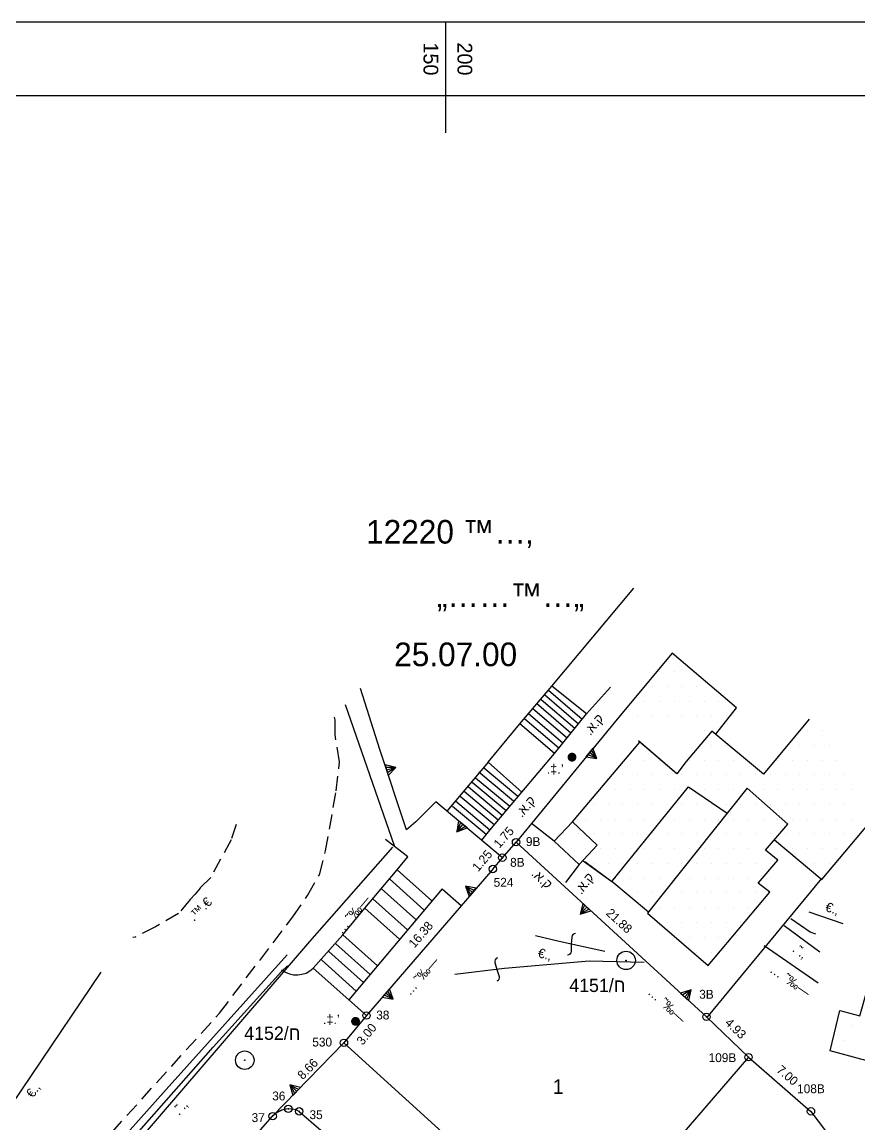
# Model space of a CAD drawing. Header units: feet. Extents: x 199929 to 200372, y 746507 to 746908.
# Drawn here: x 200114.1 to 200185, y 746762.9 to 746856.2 of the extents above; entities that cross this region are included whole.
import ezdxf
from ezdxf.enums import TextEntityAlignment as Align

# ---------------------------------------------------------------- set-up
doc = ezdxf.new("R2010")
doc.units = ezdxf.units.FT
doc.header["$LTSCALE"] = 5
doc.header["$MEASUREMENT"] = 0
doc.linetypes.add('HIDDEN', pattern=[0.375, 0.25, -0.125])
doc.layers.get('0').update_dxf_attribs({"linetype": 'CONTINUOUS'})
for name, color, linetype in [('121', 3, 'CONTINUOUS'), ('171', 3, 'HIDDEN'), ('1BATIM', 7, 'CONTINUOUS'), ('1KIR-EVEN', 7, 'CONTINUOUS'), ('1MADREGOT', 7, 'CONTINUOUS'), ('1T', 7, 'CONTINUOUS'), ('2GUVER_POLY', 7, 'CONTINUOUS'), ('2NEW_PT', 7, 'CONTINUOUS'), ('2TEURA_PT', 7, 'CONTINUOUS'), ('701', 3, 'CONTINUOUS'), ('701_H', 3, 'CONTINUOUS'), ('8213', 3, 'CONTINUOUS'), ('8213_T', 7, 'CONTINUOUS'), ('9283', 3, 'CONTINUOUS'), ('9284', 3, 'CONTINUOUS'), ('9286', 3, 'CONTINUOUS'), ('9288', 3, 'CONTINUOUS'), ('GVUL_C51-', 7, 'CONTINUOUS'), ('GVUL_C51-_NPNT', 7, 'CONTINUOUS'), ('NUMLOT_AUTO', 7, 'CONTINUOUS'), ('OLD_FRONTS', 7, 'CONTINUOUS'), ('PRATIM', 7, 'CONTINUOUS'), ('SHACHEN', 7, 'CONTINUOUS'), ('TR_ANOT_FRONTS', 7, 'CONTINUOUS'), ('TR_ANOT_L', 7, 'CONTINUOUS'), ('TR_GILYON', 7, 'CONTINUOUS'), ('TR_GUSH_MARKS', 7, 'CONTINUOUS')]:
    doc.layers.add(name, color=color, linetype=linetype)
doc.styles.add('HEBTEXT', font='HEBTXT.shx')
doc.styles.add('TRHEBTXT', font='HEBTXT.SHX')

# ---------------------------------------------------------------- blocks, each defined once
blk = doc.blocks.new('TRP0002')
at = {"linetype": 'Continuous'}
blk.add_circle((0, 0, 3000), 0.5, dxfattribs=at)
blk.add_point((0, 0))
at = {"style": 'TRHEBTXT', "flags": 8}
blk.add_attdef('NAME', text='', height=1.199999999999999, dxfattribs=at).set_placement((0, 2.099999999976716), align=Align.BOTTOM_CENTER)
blk.add_attdef('HIGHTM', text='', height=1.6, dxfattribs=at).set_placement((-1, 0), align=Align.RIGHT)
blk.add_attdef('HIGHTC', (1, 0), '', height=1.6, dxfattribs=at)
blk.add_attdef('MARK', text='', height=2, dxfattribs=at).set_placement((0, -1.300000000046566), align=Align.TOP_CENTER)
blk = doc.blocks.new('ANOT13')
at = {"style": 'TRHEBTXT', "flags": 8}
blk.add_attdef('TEXT', text='', height=1.28, dxfattribs=at).set_placement((0.0441220644495495, -1.475436180035057), align=Align.TOP_CENTER)
blk = doc.blocks.new('8210')
at = {"layer": '2TEURA_PT', "linetype": 'Continuous', "const_width": 0.625}
blk.add_lwpolyline([(-0.4375, 0, 1), (0.4375, 0, 1)], format="xyb", close=True, dxfattribs=at)
at = {"layer": '2TEURA_PT'}
blk.add_point((0, 0), dxfattribs=at)
blk = doc.blocks.new('8213')
at = {"layer": '1BATIM'}
blk.add_blockref('8210', (0, 0), dxfattribs=at)
blk = doc.blocks.new('*X169')
at = {"color": 0}
for p, q in [((200168.125, 746801.25), (200168.125, 746801.25)), ((200169.375, 746801.25), (200169.375, 746801.25)), ((200170.625, 746801.25), (200170.625, 746801.25)), ((200167.5, 746800), (200167.5, 746800)), ((200168.75, 746800), (200168.75, 746800)), ((200170, 746800), (200170, 746800)), ((200171.25, 746800), (200171.25, 746800)), ((200166.875, 746798.7500000001), (200166.875, 746798.7500000001)), ((200168.125, 746798.7500000001), (200168.125, 746798.7500000001)), ((200169.375, 746798.7500000001), (200169.375, 746798.7500000001)), ((200170.625, 746798.7500000001), (200170.625, 746798.7500000001)), ((200171.875, 746798.7500000001), (200171.875, 746798.7500000001)), ((200173.125, 746798.7500000001), (200173.125, 746798.7500000001)), ((200165, 746797.5), (200165, 746797.5)), ((200166.25, 746797.5), (200166.25, 746797.5)), ((200167.5, 746797.5), (200167.5, 746797.5)), ((200168.75, 746797.5), (200168.75, 746797.5)), ((200170, 746797.5), (200170, 746797.5)), ((200171.25, 746797.5), (200171.25, 746797.5)), ((200172.5, 746797.5), (200172.5, 746797.5)), ((200173.75, 746797.5), (200173.75, 746797.5)), ((200171.875, 746796.25), (200171.875, 746796.25))]:
    blk.add_line(p, q, dxfattribs=at)
blk = doc.blocks.new('*X170')
at = {"color": 0}
for p, q in [((200170.625, 746791.25), (200170.625, 746791.25)), ((200170, 746790), (200170, 746790)), ((200171.25, 746790), (200171.25, 746790)), ((200172.5, 746790), (200172.5, 746790)), ((200169.375, 746788.75), (200169.375, 746788.75)), ((200170.625, 746788.75), (200170.625, 746788.75)), ((200171.875, 746788.75), (200171.875, 746788.75)), ((200173.125, 746788.75), (200173.125, 746788.75)), ((200167.5, 746787.5000000001), (200167.5, 746787.5000000001)), ((200168.75, 746787.5000000001), (200168.75, 746787.5000000001)), ((200170, 746787.5000000001), (200170, 746787.5000000001)), ((200171.25, 746787.5000000001), (200171.25, 746787.5000000001)), ((200166.875, 746786.25), (200166.875, 746786.25)), ((200168.125, 746786.25), (200168.125, 746786.25)), ((200169.375, 746786.25), (200169.375, 746786.25)), ((200170.625, 746786.25), (200170.625, 746786.25)), ((200166.25, 746785), (200166.25, 746785)), ((200167.5, 746785), (200167.5, 746785)), ((200168.75, 746785), (200168.75, 746785)), ((200170, 746785), (200170, 746785)), ((200164.375, 746783.75), (200164.375, 746783.75)), ((200165.625, 746783.75), (200165.625, 746783.75)), ((200166.875, 746783.75), (200166.875, 746783.75)), ((200168.125, 746783.75), (200168.125, 746783.75)), ((200169.375, 746783.75), (200169.375, 746783.75)), ((200166.25, 746782.5000000001), (200166.25, 746782.5000000001)), ((200167.5, 746782.5000000001), (200167.5, 746782.5000000001)), ((200166.875, 746781.25), (200166.875, 746781.25))]:
    blk.add_line(p, q, dxfattribs=at)
blk = doc.blocks.new('*X171')
at = {"color": 0}
for p, q in [((200175.625, 746791.25), (200175.625, 746791.25)), ((200175, 746790), (200175, 746790)), ((200176.25, 746790), (200176.25, 746790)), ((200174.375, 746788.75), (200174.375, 746788.75)), ((200175.625, 746788.75), (200175.625, 746788.75)), ((200176.875, 746788.75), (200176.875, 746788.75)), ((200178.125, 746788.75), (200178.125, 746788.75)), ((200172.5, 746787.5000000001), (200172.5, 746787.5000000001)), ((200173.75, 746787.5000000001), (200173.75, 746787.5000000001)), ((200175, 746787.5000000001), (200175, 746787.5000000001)), ((200176.25, 746787.5000000001), (200176.25, 746787.5000000001)), ((200177.5, 746787.5000000001), (200177.5, 746787.5000000001)), ((200171.875, 746786.25), (200171.875, 746786.25)), ((200173.125, 746786.25), (200173.125, 746786.25)), ((200174.375, 746786.25), (200174.375, 746786.25)), ((200175.625, 746786.25), (200175.625, 746786.25)), ((200176.875, 746786.25), (200176.875, 746786.25)), ((200171.25, 746785), (200171.25, 746785)), ((200172.5, 746785), (200172.5, 746785)), ((200173.75, 746785), (200173.75, 746785)), ((200175, 746785), (200175, 746785)), ((200176.25, 746785), (200176.25, 746785)), ((200177.5, 746785), (200177.5, 746785)), ((200170.625, 746783.75), (200170.625, 746783.75)), ((200171.875, 746783.75), (200171.875, 746783.75)), ((200173.125, 746783.75), (200173.125, 746783.75)), ((200174.375, 746783.75), (200174.375, 746783.75)), ((200175.625, 746783.75), (200175.625, 746783.75)), ((200168.75, 746782.5000000001), (200168.75, 746782.5000000001)), ((200170, 746782.5000000001), (200170, 746782.5000000001)), ((200171.25, 746782.5000000001), (200171.25, 746782.5000000001)), ((200172.5, 746782.5000000001), (200172.5, 746782.5000000001)), ((200173.75, 746782.5000000001), (200173.75, 746782.5000000001)), ((200175, 746782.5000000001), (200175, 746782.5000000001)), ((200176.25, 746782.5000000001), (200176.25, 746782.5000000001)), ((200168.125, 746781.25), (200168.125, 746781.25)), ((200169.375, 746781.25), (200169.375, 746781.25)), ((200170.625, 746781.25), (200170.625, 746781.25)), ((200171.875, 746781.25), (200171.875, 746781.25)), ((200173.125, 746781.25), (200173.125, 746781.25)), ((200174.375, 746781.25), (200174.375, 746781.25)), ((200175.625, 746781.25), (200175.625, 746781.25)), ((200168.75, 746780), (200168.75, 746780)), ((200170, 746780), (200170, 746780)), ((200171.25, 746780), (200171.25, 746780)), ((200172.5, 746780), (200172.5, 746780)), ((200173.75, 746780), (200173.75, 746780)), ((200175, 746780), (200175, 746780)), ((200170.625, 746778.75), (200170.625, 746778.75)), ((200171.875, 746778.75), (200171.875, 746778.75)), ((200173.125, 746778.75), (200173.125, 746778.75)), ((200171.25, 746777.5), (200171.25, 746777.5)), ((200172.5, 746777.5), (200172.5, 746777.5))]:
    blk.add_line(p, q, dxfattribs=at)
blk = doc.blocks.new('TRP0012')
at = {"linetype": 'Continuous'}
for centre, radius in [((0, 0, 3000), 1.25), ((0, 0, 3001), 0.03)]:
    blk.add_circle(centre, radius, dxfattribs=at)
blk.add_point((0, 0))
at = {"style": 'TRHEBTXT', "flags": 8}
blk.add_attdef('NAME', text='', height=1.8, dxfattribs=at).set_placement((0, 2.1), align=Align.BOTTOM_CENTER)
blk.add_attdef('HIGHTM', text='', height=1.6, dxfattribs=at).set_placement((-1.75, 0), align=Align.RIGHT)
blk.add_attdef('HIGHTC', (1.75, 0), '', height=1.6, dxfattribs=at)
blk.add_attdef('MARK', text='', height=2, dxfattribs=at).set_placement((0, -1.75), align=Align.TOP_CENTER)
blk = doc.blocks.new('*X57')
at = {"color": 0}
for p, q in [((200168.125, 746801.25), (200168.125, 746801.25)), ((200169.375, 746801.25), (200169.375, 746801.25)), ((200170.625, 746801.25), (200170.625, 746801.25)), ((200167.5, 746800), (200167.5, 746800)), ((200168.75, 746800), (200168.75, 746800)), ((200170, 746800), (200170, 746800)), ((200171.25, 746800), (200171.25, 746800)), ((200166.875, 746798.7500000001), (200166.875, 746798.7500000001)), ((200168.125, 746798.7500000001), (200168.125, 746798.7500000001)), ((200169.375, 746798.7500000001), (200169.375, 746798.7500000001)), ((200170.625, 746798.7500000001), (200170.625, 746798.7500000001)), ((200171.875, 746798.7500000001), (200171.875, 746798.7500000001)), ((200173.125, 746798.7500000001), (200173.125, 746798.7500000001)), ((200165, 746797.5), (200165, 746797.5)), ((200166.25, 746797.5), (200166.25, 746797.5)), ((200167.5, 746797.5), (200167.5, 746797.5)), ((200168.75, 746797.5), (200168.75, 746797.5)), ((200170, 746797.5), (200170, 746797.5)), ((200171.25, 746797.5), (200171.25, 746797.5)), ((200172.5, 746797.5), (200172.5, 746797.5)), ((200173.75, 746797.5), (200173.75, 746797.5)), ((200171.875, 746796.25), (200171.875, 746796.25))]:
    blk.add_line(p, q, dxfattribs=at)
blk = doc.blocks.new('*X58')
at = {"color": 0}
for p, q in [((200170.625, 746791.25), (200170.625, 746791.25)), ((200170, 746790), (200170, 746790)), ((200171.25, 746790), (200171.25, 746790)), ((200172.5, 746790), (200172.5, 746790)), ((200169.375, 746788.75), (200169.375, 746788.75)), ((200170.625, 746788.75), (200170.625, 746788.75)), ((200171.875, 746788.75), (200171.875, 746788.75)), ((200173.125, 746788.75), (200173.125, 746788.75)), ((200167.5, 746787.5000000001), (200167.5, 746787.5000000001)), ((200168.75, 746787.5000000001), (200168.75, 746787.5000000001)), ((200170, 746787.5000000001), (200170, 746787.5000000001)), ((200171.25, 746787.5000000001), (200171.25, 746787.5000000001)), ((200166.875, 746786.25), (200166.875, 746786.25)), ((200168.125, 746786.25), (200168.125, 746786.25)), ((200169.375, 746786.25), (200169.375, 746786.25)), ((200170.625, 746786.25), (200170.625, 746786.25)), ((200166.25, 746785), (200166.25, 746785)), ((200167.5, 746785), (200167.5, 746785)), ((200168.75, 746785), (200168.75, 746785)), ((200170, 746785), (200170, 746785)), ((200164.375, 746783.75), (200164.375, 746783.75)), ((200165.625, 746783.75), (200165.625, 746783.75)), ((200166.875, 746783.75), (200166.875, 746783.75)), ((200168.125, 746783.75), (200168.125, 746783.75)), ((200169.375, 746783.75), (200169.375, 746783.75)), ((200166.25, 746782.5000000001), (200166.25, 746782.5000000001)), ((200167.5, 746782.5000000001), (200167.5, 746782.5000000001)), ((200166.875, 746781.25), (200166.875, 746781.25))]:
    blk.add_line(p, q, dxfattribs=at)
blk = doc.blocks.new('*X59')
at = {"color": 0}
for p, q in [((200175.625, 746791.25), (200175.625, 746791.25)), ((200175, 746790), (200175, 746790)), ((200176.25, 746790), (200176.25, 746790)), ((200174.375, 746788.75), (200174.375, 746788.75)), ((200175.625, 746788.75), (200175.625, 746788.75)), ((200176.875, 746788.75), (200176.875, 746788.75)), ((200178.125, 746788.75), (200178.125, 746788.75)), ((200172.5, 746787.5000000001), (200172.5, 746787.5000000001)), ((200173.75, 746787.5000000001), (200173.75, 746787.5000000001)), ((200175, 746787.5000000001), (200175, 746787.5000000001)), ((200176.25, 746787.5000000001), (200176.25, 746787.5000000001)), ((200177.5, 746787.5000000001), (200177.5, 746787.5000000001)), ((200171.875, 746786.25), (200171.875, 746786.25)), ((200173.125, 746786.25), (200173.125, 746786.25)), ((200174.375, 746786.25), (200174.375, 746786.25)), ((200175.625, 746786.25), (200175.625, 746786.25)), ((200176.875, 746786.25), (200176.875, 746786.25)), ((200171.25, 746785), (200171.25, 746785)), ((200172.5, 746785), (200172.5, 746785)), ((200173.75, 746785), (200173.75, 746785)), ((200175, 746785), (200175, 746785)), ((200176.25, 746785), (200176.25, 746785)), ((200177.5, 746785), (200177.5, 746785)), ((200170.625, 746783.75), (200170.625, 746783.75)), ((200171.875, 746783.75), (200171.875, 746783.75)), ((200173.125, 746783.75), (200173.125, 746783.75)), ((200174.375, 746783.75), (200174.375, 746783.75)), ((200175.625, 746783.75), (200175.625, 746783.75)), ((200168.75, 746782.5000000001), (200168.75, 746782.5000000001)), ((200170, 746782.5000000001), (200170, 746782.5000000001)), ((200171.25, 746782.5000000001), (200171.25, 746782.5000000001)), ((200172.5, 746782.5000000001), (200172.5, 746782.5000000001)), ((200173.75, 746782.5000000001), (200173.75, 746782.5000000001)), ((200175, 746782.5000000001), (200175, 746782.5000000001)), ((200176.25, 746782.5000000001), (200176.25, 746782.5000000001)), ((200168.125, 746781.25), (200168.125, 746781.25)), ((200169.375, 746781.25), (200169.375, 746781.25)), ((200170.625, 746781.25), (200170.625, 746781.25)), ((200171.875, 746781.25), (200171.875, 746781.25)), ((200173.125, 746781.25), (200173.125, 746781.25)), ((200174.375, 746781.25), (200174.375, 746781.25)), ((200175.625, 746781.25), (200175.625, 746781.25)), ((200168.75, 746780), (200168.75, 746780)), ((200170, 746780), (200170, 746780)), ((200171.25, 746780), (200171.25, 746780)), ((200172.5, 746780), (200172.5, 746780)), ((200173.75, 746780), (200173.75, 746780)), ((200175, 746780), (200175, 746780)), ((200170.625, 746778.75), (200170.625, 746778.75)), ((200171.875, 746778.75), (200171.875, 746778.75)), ((200173.125, 746778.75), (200173.125, 746778.75)), ((200171.25, 746777.5), (200171.25, 746777.5)), ((200172.5, 746777.5), (200172.5, 746777.5))]:
    blk.add_line(p, q, dxfattribs=at)
blk = doc.blocks.new('ANOT21')
at = {"style": 'TRHEBTXT', "flags": 8}
blk.add_attdef('TEXT', text='', height=1.28, dxfattribs=at).set_placement((-0.0220610322247747, -1.475436180035058), align=Align.TOP_CENTER)
blk = doc.blocks.new('ANOT23')
at = {"style": 'TRHEBTXT', "flags": 8}
blk.add_attdef('TEXT', text='', height=1.28, dxfattribs=at).set_placement((-0.08824412889909901, -1.45339650480667), align=Align.TOP_CENTER)
blk = doc.blocks.new('ANOT1')
at = {"style": 'TRHEBTXT', "flags": 8}
blk.add_attdef('TEXT', text='', height=1.28, dxfattribs=at).set_placement((0, -1.497475855263449), align=Align.TOP_CENTER)
blk = doc.blocks.new('TR_FRONT')
at = {"style": 'TRHEBTXT', "flags": 8}
blk.add_attdef('FRONT', text='', height=1.199999999999999, dxfattribs=at).set_placement((0, -1), align=Align.TOP_CENTER)
blk = doc.blocks.new('*U245')
at = {"layer": '1T', "style": 'TRHEBTXT'}
blk.add_text('12220 ™…‚', height=2, dxfattribs=at).set_placement((200143.2627331579, 746812.0856730186))
blk = doc.blocks.new('*U246')
at = {"layer": '1T', "style": 'TRHEBTXT'}
blk.add_text('„……™…„', height=2, dxfattribs=at).set_placement((200149.2571297597, 746806.707681888))
blk = doc.blocks.new('ANOT105')
blk.add_lwpolyline([(0.2548387223418755, 1.539248901570127, 0.4142135623730951), (-0.1578795218983481, 0.965085465890645), (1e-16, 0), (0.1839900939740541, -0.9680819344707191, -0.4142135623730951), (-0.2130703997891993, -1.553182749965349)], format="xyb")
blk = doc.blocks.new('*U259')
at = {"layer": '1T', "style": 'TRHEBTXT'}
blk.add_text('25.07.00', height=2, dxfattribs=at).set_placement((200145.6424879251, 746801.7059427756))
blk = doc.blocks.new('TR_LOT')
at = {"flags": 8}
blk.add_attdef('LOT', (0, 0), '', height=2, dxfattribs=at)
blk = doc.blocks.new('GUSHMARK')
for p, q in [((-0.0249224722963627, 0.7721895711304648), (-0.2616563982148179, 0.0280036561252381)), ((0, 0.8669999999999999), (-4e-16, 1e-16)), ((0.0228061297389741, 0.7645568963440085), (0.2404486117596253, 0.0356363421231252))]:
    blk.add_line(p, q)
at = {"layer": 'TR_GUSH_MARKS'}
blk.add_lwpolyline([(0.5005626833874054, -1e-16), (0, 0.8669999999999999), (-0.5005626833874057, 3e-16)], close=True, dxfattribs=at)
blk = doc.blocks.new('ANOT101')
at = {"xscale": 1.5, "yscale": 1.5, "zscale": 1.5}
blk.add_blockref('GUSHMARK', (0, 0), dxfattribs=at)
blk = doc.blocks.new('TRP0000')
blk.add_point((0, 0))
at = {"style": 'TRHEBTXT', "flags": 8}
blk.add_attdef('NAME', text='', height=1.199999999999999, dxfattribs=at).set_placement((0, 2.099999999976716), align=Align.BOTTOM_CENTER)
blk.add_attdef('HIGHTM', text='', height=1.6, dxfattribs=at).set_placement((-1, 0), align=Align.RIGHT)
blk.add_attdef('HIGHTC', (1, 0), '', height=1.6, dxfattribs=at)
blk.add_attdef('MARK', text='', height=2, dxfattribs=at).set_placement((0, -1.300000000046566), align=Align.TOP_CENTER)
blk = doc.blocks.new('ANOT11')
at = {"style": 'TRHEBTXT', "flags": 8}
blk.add_attdef('TEXT', text='', height=1.28, dxfattribs=at).set_placement((-0.0661830966743189, -1.475436180035061), align=Align.TOP_CENTER)
blk = doc.blocks.new('RESERV')
at = {"layer": '701_H', "color": 0}
for p, q in [((200145.5, 746786.3900000001), (200138.4818351693, 746778.3856949634)), ((200138.4818351693, 746778.3856949634), (200123.8538323919, 746761.3596685398)), ((200123.8538323919, 746761.3596685398), (200108.1890964744, 746743.8416037319)), ((200108.1890964744, 746743.8416037319), (200090.2083882713, 746723.6349211327)), ((200090.2083882713, 746723.6349211327), (200072.9992896207, 746704.5799057381))]:
    blk.add_line(p, q, dxfattribs=at)
blk = doc.blocks.new('GUSHHORZ')
for points in [[(-10, -10), (650, -10), (650, 490), (-10, 490)], [(0, 0), (640, 0), (640, 480), (0, 480)]]:
    blk.add_lwpolyline(points, close=True)

msp = doc.modelspace()

# ---------------------------------------------------------------- linework, layer by layer
at = {"layer": '121'}
msp.add_lwpolyline([(200166.81, 746776.61), (200162.14, 746776.73), (200154.99, 746776.1), (200150.77, 746775.5899999999)], dxfattribs=at)
msp.add_lwpolyline([(200166.81, 746776.61), (200162.14, 746776.73), (200154.99, 746776.1), (200150.77, 746775.5899999999)], dxfattribs=at)
at = {"layer": '171'}
for points in [[(200110.6860252722, 746760.8076472491), (200116.72, 746756.6899999998), (200130.85, 746772.3199999998), (200137.06, 746780.48), (200138.31, 746782.29), (200139.31, 746784.03), (200139.82, 746786.06), (200140.74, 746791.14), (200141.02, 746793.61), (200140.64, 746795.8800000001), (200140.65, 746797.15), (200140.5850627115, 746797.3994958978)], [(200110.6860252722, 746760.8076472491), (200116.72, 746756.6899999998), (200130.85, 746772.3199999998), (200137.06, 746780.48), (200138.31, 746782.29), (200139.31, 746784.03), (200139.82, 746786.06), (200140.74, 746791.14), (200141.02, 746793.61), (200140.64, 746795.8800000001), (200140.65, 746797.15), (200140.5850627115, 746797.3994958978)], [(200132.2723948015, 746788.3114235693), (200131.84, 746787.01), (200130.11, 746783.8199999998), (200129.2, 746782.91), (200128.78, 746782.39), (200128.38, 746781.9599999998), (200127.38, 746780.76), (200125.43, 746779.63), (200123.7, 746778.76), (200123.514726018, 746778.7368407518)], [(200132.2723948015, 746788.3114235693), (200131.84, 746787.01), (200130.11, 746783.8199999998), (200129.2, 746782.91), (200128.78, 746782.39), (200128.38, 746781.9599999998), (200127.38, 746780.76), (200125.43, 746779.63), (200123.7, 746778.76), (200123.514726018, 746778.7368407518)]]:
    msp.add_lwpolyline(points, dxfattribs=at)
at = {"layer": '1BATIM'}
for p, q in [((200160.7432919557, 746788.5272995875), (200166.4317155508, 746795.283800498)), ((200159.2, 746786.89), (200160.7432919557, 746788.5272995875)), ((200162.8332919557, 746786.5572995875), (200160.7432919557, 746788.5272995875)), ((200161.29, 746784.92), (200159.2, 746786.89)), ((200161.29, 746784.92), (200162.8332919557, 746786.5572995875))]:
    msp.add_line(p, q, dxfattribs=at)
msp.add_arc((200136.7387954573, 746762.3573420029), 1.863585715712394, 62.47585845814049, 138.1786493233721, dxfattribs=at)
at = {"layer": '1KIR-EVEN'}
for p, q in [((200158.99, 746800.0100000001), (200165.92, 746808.3)), ((200156.29, 746796.8199999998), (200158.99, 746800.0100000001)), ((200161.93, 746797.66), (200163.96, 746799.9399999998)), ((200159.22, 746794.31), (200161.93, 746797.66)), ((200153.6, 746793.5799999998), (200156.29, 746796.8199999998)), ((200153.6, 746793.5799999998), (200150.1113430973, 746789.4275394581)), ((200156.46, 746791.04), (200159.22, 746794.31)), ((200153.75, 746787.8299999998), (200156.46, 746791.04)), ((200159.2, 746786.89), (200157.27, 746788.37)), ((200146.81, 746785.56), (200144.9171805168, 746787.0274413073)), ((200153.05, 746786.9599999998), (200153.75, 746787.8299999998)), ((200145.9, 746784.4599999998), (200146.81, 746785.56)), ((200143.16, 746781.2099999998), (200145.9, 746784.4599999998)), ((200161.29, 746784.92), (200160.15, 746783.4)), ((200149.69, 746782.84), (200141.79, 746773.44)), ((200149.69, 746782.84), (200151.3223057169, 746781.4302308499)), ((200141.3, 746778.9499999998), (200143.16, 746781.2099999998)), ((200138.79, 746776.1300000001), (200141.3, 746778.9499999998)), ((200141.79, 746773.44), (200143.29, 746772.13))]:
    msp.add_line(p, q, dxfattribs=at)
msp.add_arc((200137.3688174495, 746777.614065967), 2.054802091970568, 232.220649926383, 313.7600400245197, dxfattribs=at)
at = {"layer": '1MADREGOT'}
for p, q in [((200161.2403697833, 746796.8075050827), (200158.3708528643, 746799.2656919312)), ((200161.5492707021, 746797.189356772), (200158.6972613579, 746799.6325456642)), ((200161.93, 746797.66), (200158.99, 746800.0100000001)), ((200160.6072358645, 746796.0219844654), (200157.6772358646, 746798.5319844654)), ((200160.928693446, 746796.4222225256), (200158.0852462485, 746798.8580766093)), ((200159.9296347109, 746795.1872237201), (200157.0244188775, 746797.6759922326)), ((200160.2747132372, 746795.6137968062), (200157.3916273835, 746798.0836075546)), ((200159.22, 746794.31), (200156.29, 746796.8199999998)), ((200159.5817800027, 746794.7572188226), (200156.6980103838, 746797.2276153219)), ((200156.46, 746791.04), (200153.6, 746793.5799999998)), ((200155.7492519067, 746790.2756919313), (200152.8215656728, 746792.7194818899)), ((200156.1164613454, 746790.6833072532), (200153.1887751116, 746793.1270972115)), ((200155.1276150691, 746789.461787591), (200152.2503505759, 746791.8634896571)), ((200155.4273618892, 746789.8168382527), (200152.5359571917, 746792.2303433898)), ((200154.4573342119, 746788.667838679), (200151.5567326436, 746791.0890206018)), ((200154.7908145087, 746789.0628467059), (200151.9239420824, 746791.4558743348)), ((200153.435825723, 746787.4395262558), (200150.5775080955, 746789.8254130473)), ((200153.75, 746787.8299999998), (200150.8223137662, 746790.2737899584)), ((200154.1205336514, 746788.2688977937), (200151.23032415, 746790.6814052801)), ((200148.8201633941, 746781.8415868235), (200145.9, 746784.4599999998)), ((200148.1508617551, 746781.0700641479), (200145.2306983609, 746783.6884773246)), ((200147.4815601159, 746780.2471063245), (200144.5613967218, 746782.8655195016)), ((200146.7607738629, 746779.3727133537), (200143.8406104687, 746781.9911265305)), ((200146.0801633941, 746778.5915868235), (200143.16, 746781.2099999998)), ((200144.2201633941, 746776.3315868234), (200141.3, 746778.9499999998)), ((200143.6001565382, 746775.5938571466), (200140.7107387347, 746778.1847017773)), ((200142.4194605858, 746774.1889784186), (200139.4732887509, 746776.8307124974)), ((200143.0365767637, 746774.9232685543), (200140.1214766402, 746777.537141665)), ((200141.79, 746773.44), (200138.79, 746776.1300000001))]:
    msp.add_line(p, q, dxfattribs=at)
at = {"layer": '2GUVER_POLY'}
for p, q in [((200146.6839314038, 746787.8522920838), (200144.42, 746794.6600000001)), ((200147.46, 746788.5200000001), (200146.6839314038, 746787.8522920838))]:
    msp.add_line(p, q, dxfattribs=at)
at = {"layer": '701'}
for p, q in [((200180.7834438656, 746797.2220370388), (200176.92, 746792.5699999998)), ((200180.7834438656, 746797.2220370388), (200176.92, 746792.5699999998)), ((200169.56, 746792.5899999999), (200166.32, 746795.38)), ((200172.55, 746796.2099999998), (200170.37, 746793.62)), ((200172.55, 746796.2099999998), (200170.37, 746793.62)), ((200176.92, 746792.5699999998), (200172.55, 746796.2099999998)), ((200176.92, 746792.5699999998), (200172.55, 746796.2099999998)), ((200169.56, 746792.5899999999), (200166.4317155508, 746795.283800498)), ((200170.37, 746793.62), (200169.56, 746792.5899999999)), ((200170.37, 746793.62), (200169.56, 746792.5899999999)), ((200161.632164832, 746785.2318017839), (200164.06, 746783.4699999999)), ((200161.78, 746785.17), (200164.06, 746783.4699999999))]:
    msp.add_line(p, q, dxfattribs=at)
for points in [[(200172.875910739, 746795.9385320162), (200174.63, 746798.17), (200169.17, 746802.8), (200164.91, 746797.7)], [(200167.1654503991, 746780.8821246673), (200164.06, 746783.4699999999), (200170.56, 746791.4799999999), (200173.8430391889, 746789.2609086962)], [(200167.1654503991, 746780.8821246673), (200164.06, 746783.4699999999), (200170.56, 746791.4799999999), (200173.8430391889, 746789.2609086962)], [(200175.5, 746791.3399999999), (200167.1, 746780.8), (200172.23, 746776.35), (200177.44, 746782.56), (200176.46, 746783.3399999999), (200178.12, 746785.2900000002), (200177.09, 746786.13), (200178.96, 746788.3199999998), (200175.54, 746791.37), (200175.5, 746791.3399999999)], [(200175.5, 746791.3399999999), (200167.1, 746780.8), (200172.23, 746776.35), (200177.44, 746782.56), (200176.46, 746783.3399999999), (200178.12, 746785.2900000002), (200177.09, 746786.13), (200178.96, 746788.3199999998), (200175.54, 746791.37), (200175.5, 746791.3399999999)], [(200177.8411746332, 746787.0097178861), (200181.84, 746783.63), (200187.3697069859, 746790.2113263245)], [(200177.8411746332, 746787.0097178861), (200181.84, 746783.63), (200187.3697069859, 746790.2113263245)], [(200208.0592897507, 746762.4333102243), (200206.2, 746755.6300000001), (200200.21, 746757.0999999999), (200200.98, 746760.2600000001), (200198.64, 746760.9799999999), (200199.53, 746764.5400000002), (200182.57, 746769.13), (200183.37, 746772.55), (200185.07, 746772.11), (200187.03, 746778.9699999999)], [(200208.0592897507, 746762.4333102243), (200206.2, 746755.6300000001), (200200.21, 746757.0999999999), (200200.98, 746760.2600000001), (200198.64, 746760.9799999999), (200199.53, 746764.5400000002), (200182.57, 746769.13), (200183.37, 746772.55), (200185.07, 746772.11), (200187.03, 746778.9699999999)]]:
    msp.add_lwpolyline(points, dxfattribs=at)
at = {"layer": '701_H'}
for p, q in [((200180.625, 746796.25), (200180.625, 746796.25)), ((200181.875, 746796.25), (200181.875, 746796.25)), ((200166.25, 746795), (200166.25, 746795)), ((200172.5, 746795), (200172.5, 746795)), ((200173.75, 746795), (200173.75, 746795)), ((200180, 746795.0000000001), (200180, 746795.0000000001)), ((200181.25, 746795.0000000001), (200181.25, 746795.0000000001)), ((200182.5, 746795.0000000001), (200182.5, 746795.0000000001)), ((200165.625, 746793.7500000001), (200165.625, 746793.7500000001)), ((200166.875, 746793.7500000001), (200166.875, 746793.7500000001)), ((200168.125, 746793.7500000001), (200168.125, 746793.7500000001)), ((200170.625, 746793.7500000001), (200170.625, 746793.7500000001)), ((200171.875, 746793.7500000001), (200171.875, 746793.7500000001)), ((200173.125, 746793.7500000001), (200173.125, 746793.7500000001)), ((200174.375, 746793.7500000001), (200174.375, 746793.7500000001)), ((200178.125, 746793.7500000001), (200178.125, 746793.7500000001)), ((200179.375, 746793.7500000001), (200179.375, 746793.7500000001)), ((200180.625, 746793.7500000001), (200180.625, 746793.7500000001)), ((200181.875, 746793.7500000001), (200181.875, 746793.7500000001)), ((200183.125, 746793.7500000001), (200183.125, 746793.7500000001)), ((200165, 746792.5000000001), (200165, 746792.5000000001)), ((200166.25, 746792.5000000001), (200166.25, 746792.5000000001)), ((200167.5, 746792.5000000001), (200167.5, 746792.5000000001)), ((200168.75, 746792.5000000001), (200168.75, 746792.5000000001)), ((200170, 746792.5000000001), (200170, 746792.5000000001)), ((200171.25, 746792.5000000001), (200171.25, 746792.5000000001)), ((200172.5, 746792.5000000001), (200172.5, 746792.5000000001)), ((200173.75, 746792.5000000001), (200173.75, 746792.5000000001)), ((200175, 746792.5000000001), (200175, 746792.5000000001)), ((200176.25, 746792.5000000001), (200176.25, 746792.5000000001)), ((200177.5, 746792.5000000001), (200177.5, 746792.5000000001)), ((200178.75, 746792.5000000001), (200178.75, 746792.5000000001)), ((200180, 746792.5000000001), (200180, 746792.5000000001)), ((200181.25, 746792.5000000001), (200181.25, 746792.5000000001)), ((200182.5, 746792.5000000001), (200182.5, 746792.5000000001)), ((200183.75, 746792.5000000001), (200183.75, 746792.5000000001)), ((200163.125, 746791.25), (200163.125, 746791.25)), ((200164.375, 746791.25), (200164.375, 746791.25)), ((200165.625, 746791.25), (200165.625, 746791.25)), ((200166.875, 746791.25), (200166.875, 746791.25)), ((200168.125, 746791.25), (200168.125, 746791.25)), ((200169.375, 746791.25), (200169.375, 746791.25)), ((200170.625, 746791.25), (200170.625, 746791.25)), ((200171.875, 746791.25), (200171.875, 746791.25)), ((200173.125, 746791.25), (200173.125, 746791.25)), ((200174.375, 746791.25), (200174.375, 746791.25)), ((200175.625, 746791.25), (200175.625, 746791.25)), ((200176.875, 746791.25), (200176.875, 746791.25)), ((200178.125, 746791.25), (200178.125, 746791.25)), ((200179.375, 746791.25), (200179.375, 746791.25)), ((200180.625, 746791.25), (200180.625, 746791.25)), ((200181.875, 746791.25), (200181.875, 746791.25)), ((200183.125, 746791.25), (200183.125, 746791.25)), ((200184.375, 746791.25), (200184.375, 746791.25)), ((200162.5, 746790), (200162.5, 746790)), ((200163.75, 746790), (200163.75, 746790)), ((200165, 746790), (200165, 746790)), ((200166.25, 746790), (200166.25, 746790)), ((200167.5, 746790), (200167.5, 746790)), ((200168.75, 746790), (200168.75, 746790)), ((200170, 746790), (200170, 746790)), ((200171.25, 746790), (200171.25, 746790)), ((200172.5, 746790), (200172.5, 746790)), ((200173.75, 746790), (200173.75, 746790)), ((200175, 746790), (200175, 746790)), ((200176.25, 746790), (200176.25, 746790)), ((200177.5, 746790), (200177.5, 746790)), ((200178.75, 746790), (200178.75, 746790)), ((200180, 746790), (200180, 746790)), ((200181.25, 746790), (200181.25, 746790)), ((200182.5, 746790), (200182.5, 746790)), ((200183.75, 746790), (200183.75, 746790)), ((200161.875, 746788.75), (200161.875, 746788.75)), ((200163.125, 746788.75), (200163.125, 746788.75)), ((200164.375, 746788.75), (200164.375, 746788.75)), ((200165.625, 746788.75), (200165.625, 746788.75)), ((200166.875, 746788.75), (200166.875, 746788.75)), ((200168.125, 746788.75), (200168.125, 746788.75)), ((200169.375, 746788.75), (200169.375, 746788.75)), ((200170.625, 746788.75), (200170.625, 746788.75)), ((200171.875, 746788.75), (200171.875, 746788.75)), ((200173.125, 746788.75), (200173.125, 746788.75)), ((200174.375, 746788.75), (200174.375, 746788.75)), ((200175.625, 746788.75), (200175.625, 746788.75)), ((200176.875, 746788.75), (200176.875, 746788.75)), ((200178.125, 746788.75), (200178.125, 746788.75)), ((200179.375, 746788.75), (200179.375, 746788.75)), ((200180.625, 746788.75), (200180.625, 746788.75)), ((200181.875, 746788.75), (200181.875, 746788.75)), ((200183.125, 746788.75), (200183.125, 746788.75)), ((200184.375, 746788.75), (200184.375, 746788.75)), ((200160, 746787.5000000001), (200160, 746787.5000000001)), ((200161.25, 746787.5000000001), (200161.25, 746787.5000000001)), ((200162.5, 746787.5000000001), (200162.5, 746787.5000000001)), ((200163.75, 746787.5000000001), (200163.75, 746787.5000000001)), ((200165, 746787.5000000001), (200165, 746787.5000000001)), ((200166.25, 746787.5000000001), (200166.25, 746787.5000000001)), ((200167.5, 746787.5000000001), (200167.5, 746787.5000000001)), ((200168.75, 746787.5000000001), (200168.75, 746787.5000000001)), ((200170, 746787.5000000001), (200170, 746787.5000000001)), ((200171.25, 746787.5000000001), (200171.25, 746787.5000000001)), ((200172.5, 746787.5000000001), (200172.5, 746787.5000000001)), ((200173.75, 746787.5000000001), (200173.75, 746787.5000000001)), ((200175, 746787.5000000001), (200175, 746787.5000000001)), ((200176.25, 746787.5000000001), (200176.25, 746787.5000000001)), ((200177.5, 746787.5000000001), (200177.5, 746787.5000000001)), ((200178.75, 746787.5000000001), (200178.75, 746787.5000000001)), ((200180, 746787.5000000001), (200180, 746787.5000000001)), ((200181.25, 746787.5000000001), (200181.25, 746787.5000000001)), ((200182.5, 746787.5000000001), (200182.5, 746787.5000000001)), ((200183.75, 746787.5000000001), (200183.75, 746787.5000000001)), ((200160.625, 746786.25), (200160.625, 746786.25)), ((200161.875, 746786.25), (200161.875, 746786.25)), ((200163.125, 746786.25), (200163.125, 746786.25)), ((200164.375, 746786.25), (200164.375, 746786.25)), ((200165.625, 746786.25), (200165.625, 746786.25)), ((200166.875, 746786.25), (200166.875, 746786.25)), ((200168.125, 746786.25), (200168.125, 746786.25)), ((200169.375, 746786.25), (200169.375, 746786.25)), ((200170.625, 746786.25), (200170.625, 746786.25)), ((200171.875, 746786.25), (200171.875, 746786.25)), ((200173.125, 746786.25), (200173.125, 746786.25)), ((200174.375, 746786.25), (200174.375, 746786.25)), ((200179.375, 746786.25), (200179.375, 746786.25)), ((200180.625, 746786.25), (200180.625, 746786.25)), ((200181.875, 746786.25), (200181.875, 746786.25)), ((200183.125, 746786.25), (200183.125, 746786.25)), ((200162.5, 746785.0000000001), (200162.5, 746785.0000000001)), ((200163.75, 746785.0000000001), (200163.75, 746785.0000000001)), ((200165, 746785.0000000001), (200165, 746785.0000000001)), ((200166.25, 746785.0000000001), (200166.25, 746785.0000000001)), ((200167.5, 746785.0000000001), (200167.5, 746785.0000000001)), ((200168.75, 746785.0000000001), (200168.75, 746785.0000000001)), ((200170, 746785.0000000001), (200170, 746785.0000000001)), ((200181.25, 746785), (200181.25, 746785)), ((200182.5, 746785), (200182.5, 746785)), ((200164.375, 746783.75), (200164.375, 746783.75)), ((200181.875, 746783.75), (200181.875, 746783.75)), ((200183.125, 746771.2500000001), (200183.125, 746771.2500000001)), ((200184.375, 746771.2500000001), (200184.375, 746771.2500000001)), ((200183.75, 746770), (200183.75, 746770)), ((200184.375, 746768.7500000001), (200184.375, 746768.7500000001))]:
    msp.add_line(p, q, dxfattribs=at)
at = {"layer": '9283'}
msp.add_line((200181.83, 746783.7199999999), (200172.08, 746771.9399999998), dxfattribs=at)
for points in [[(200145.68, 746786.48), (200141.5195507257, 746798.4211528141)], [(200145.68, 746786.48), (200141.5195507257, 746798.4211528141)], [(200181.53, 746774.87), (200176.96, 746778.0300000001)], [(200181.53, 746774.87), (200176.96, 746778.0300000001)], [(200115.54, 746753.79), (200126.33, 746765.87), (200136.57, 746777.2700000001)], [(200115.54, 746753.79), (200126.33, 746765.87), (200136.57, 746777.2700000001)]]:
    msp.add_lwpolyline(points, dxfattribs=at)
at = {"layer": '9284'}
msp.add_lwpolyline([(200181.34, 746779.0100000001), (200180.87, 746779.18), (200179.22, 746780.3)], dxfattribs=at)
msp.add_lwpolyline([(200181.34, 746779.0100000001), (200180.87, 746779.18), (200179.22, 746780.3)], dxfattribs=at)
at = {"layer": '9286'}
for points in [[(200183.65, 746779.9000000001), (200180.79, 746780.88)], [(200183.65, 746779.9000000001), (200180.79, 746780.88)], [(200163.49, 746777.54), (200159.6000000001, 746778.3800000001), (200157.61, 746778.86)], [(200163.49, 746777.54), (200159.6000000001, 746778.3800000001), (200157.61, 746778.86)], [(200107, 746753.63), (200105.91, 746752.12), (200104.86, 746750.5100000001), (200104.07, 746751.0200000001), (200108.99, 746758.3), (200120.8189117669, 746775.789561351)], [(200107, 746753.63), (200105.91, 746752.12), (200104.86, 746750.5100000001), (200104.07, 746751.0200000001), (200108.99, 746758.3), (200120.8189117669, 746775.789561351)]]:
    msp.add_lwpolyline(points, dxfattribs=at)
at = {"layer": '9288'}
for points in [[(200144.42, 746794.6600000001), (200142.8009505519, 746799.8220814244)], [(200144.42, 746794.6600000001), (200142.8009505519, 746799.8220814244)], [(200181.68, 746777.48), (200178.65, 746779.73)], [(200181.68, 746777.48), (200178.65, 746779.73)], [(200116.61, 746754), (200117.3, 746755), (200121.96, 746759.9599999998), (200126.36, 746764.9599999998), (200130.31, 746769.4499999998), (200136.11, 746775.8500000002), (200136.61, 746776.3199999998)], [(200116.61, 746754), (200117.3, 746755), (200121.96, 746759.9599999998), (200126.36, 746764.9599999998), (200130.31, 746769.4499999998), (200136.11, 746775.8500000002), (200136.61, 746776.3199999998)]]:
    msp.add_lwpolyline(points, dxfattribs=at)
at = {"layer": 'GVUL_C51-'}
for p, q in [((200154.8, 746785.49), (200155.96, 746786.8)), ((200155.96, 746786.8), (200172.08, 746772.0100000001)), ((200153.9991000949, 746784.529565777), (200154.8, 746785.49)), ((200153.9991000949, 746784.529565777), (200143.29, 746772.13)), ((200143.29, 746772.13), (200141.3860146344, 746769.8132116861)), ((200172.08, 746772.0100000001), (200175.64, 746768.6)), ((200141.3860146344, 746769.8132116861), (200135.35, 746763.6)), ((200161.1559536272, 746751.8448702334), (200141.3860146344, 746769.8132116861)), ((200175.64, 746768.6), (200161.1559536272, 746751.8448702334)), ((200175.64, 746768.6), (200180.93, 746764.01)), ((200137.6, 746764.01), (200155.38, 746748.64)), ((200180.93, 746764.01), (200184.99, 746758.63)), ((200110.29, 746735.3), (200135.35, 746763.6))]:
    msp.add_line(p, q, dxfattribs=at)
for centre, start, end in [((200136.8463595049, 746762.126599772), 94.54366444040517, 135.4429460868803), ((200136.6846207257, 746762.1200050834), 64.15774904252959, 90.12607061634083)]:
    msp.add_arc(centre, 2.1, start, end, dxfattribs=at)
at = {"layer": 'PRATIM'}
msp.add_line((200147.46, 746788.5200000001), (200149.18, 746790.2099999998), dxfattribs=at)
at = {"layer": 'SHACHEN'}
for p, q in [((200164.91, 746797.7), (200157.27, 746788.37)), ((200154.8, 746785.49), (200149.18, 746790.2099999998)), ((200157.27, 746788.37), (200155.96, 746786.8))]:
    msp.add_line(p, q, dxfattribs=at)
at = {"layer": 'TR_GILYON'}
for p, q in [((200150, 746856.25), (200150, 746850)), ((200150, 746850), (200150, 746846.875))]:
    msp.add_line(p, q, dxfattribs=at)

# ---------------------------------------------------------------- block references
for name in ['*U245', '*U246', '*U259']:
    msp.add_blockref(name, (0, 0))
at = {"layer": '2GUVER_POLY'}
msp.add_blockref('RESERV', (0, 0), dxfattribs=at)
ref = msp.add_blockref('TRP0012', (200165.28, 746776.7900000002), dxfattribs=dict(at, xscale=0.625, yscale=0.625, zscale=0.625))
ref.add_attrib('NAME', '4151/ח', dxfattribs={"layer": '0', "height": 1.125, "style": 'TRHEBTXT', "flags": 8}).set_placement((200162.8436061704, 746773.7765870129), align=Align.BOTTOM_CENTER)
ref = msp.add_blockref('TRP0012', (200132.99, 746768.3399999999), dxfattribs=dict(at, xscale=0.625, yscale=0.625, zscale=0.625))
ref.add_attrib('NAME', '4152/ח', dxfattribs={"layer": '0', "height": 1.125, "style": 'TRHEBTXT', "flags": 8}).set_placement((200135.3244791021, 746769.7257385355), align=Align.BOTTOM_CENTER)
at = {"layer": '2NEW_PT'}
ref = msp.add_blockref('TRP0002', (200155.96, 746786.8), dxfattribs=dict(at, xscale=0.625, yscale=0.625, zscale=0.625))
ref.add_attrib('NAME', '9B', dxfattribs={"layer": '0', "height": 0.75, "style": 'TRHEBTXT', "flags": 8}).set_placement((200157.4058211368, 746786.2502118733), align=Align.BOTTOM_CENTER)
ref = msp.add_blockref('TRP0002', (200154.8, 746785.49), dxfattribs=dict(at, xscale=0.625, yscale=0.625, zscale=0.625))
ref.add_attrib('NAME', '8B', dxfattribs={"layer": '0', "height": 0.75, "style": 'TRHEBTXT', "flags": 8}).set_placement((200156.0717726971, 746784.4959176101), align=Align.BOTTOM_CENTER)
ref = msp.add_blockref('TRP0002', (200153.9991000949, 746784.529565777), dxfattribs=dict(at, xscale=0.625, yscale=0.625, zscale=0.625))
ref.add_attrib('NAME', '524', dxfattribs={"layer": '0', "height": 0.75, "style": 'TRHEBTXT', "flags": 8}).set_placement((200154.8975603748, 746782.8015411854), align=Align.BOTTOM_CENTER)
at = {"layer": '2NEW_PT', "xscale": 0.625, "yscale": 0.625, "zscale": 0.625}
for p, values in [((200172.08, 746772.0100000001), {'NAME': '3B'}), ((200180.93, 746764.01), {'NAME': '108B'})]:
    msp.add_blockref('TRP0002', p, dxfattribs=at).add_auto_attribs(values)
at = {"layer": '2NEW_PT'}
ref = msp.add_blockref('TRP0002', (200143.29, 746772.13), dxfattribs=dict(at, xscale=0.625, yscale=0.625, zscale=0.625))
ref.add_attrib('NAME', '38', dxfattribs={"layer": '0', "height": 0.75, "style": 'TRHEBTXT', "flags": 8}).set_placement((200144.6775594983, 746771.5654841801), align=Align.BOTTOM_CENTER)
ref = msp.add_blockref('TRP0002', (200141.3860146344, 746769.8132116861), dxfattribs=dict(at, xscale=0.625, yscale=0.625, zscale=0.625))
ref.add_attrib('NAME', '530', dxfattribs={"layer": '0', "height": 0.75, "style": 'TRHEBTXT', "flags": 8}).set_placement((200139.5433698458, 746769.2758791255), align=Align.BOTTOM_CENTER)
ref = msp.add_blockref('TRP0002', (200175.64, 746768.6), dxfattribs=dict(at, xscale=0.625, yscale=0.625, zscale=0.625))
ref.add_attrib('NAME', '109B', dxfattribs={"layer": '0', "height": 0.75, "style": 'TRHEBTXT', "flags": 8}).set_placement((200173.4364160692, 746767.953341335), align=Align.BOTTOM_CENTER)
ref = msp.add_blockref('TRP0002', (200136.68, 746764.2199999999), dxfattribs=dict(at, xscale=0.625, yscale=0.625, zscale=0.625))
ref.add_attrib('NAME', '36', dxfattribs={"layer": '0', "height": 0.75, "style": 'TRHEBTXT', "flags": 8}).set_placement((200135.8710513929, 746764.7107722438), align=Align.BOTTOM_CENTER)
ref = msp.add_blockref('TRP0002', (200135.35, 746763.6), dxfattribs=dict(at, xscale=0.625, yscale=0.625, zscale=0.625))
ref.add_attrib('NAME', '37', dxfattribs={"layer": '0', "height": 0.75, "style": 'TRHEBTXT', "flags": 8}).set_placement((200134.1277496604, 746762.8772367366), align=Align.BOTTOM_CENTER)
ref = msp.add_blockref('TRP0002', (200137.6, 746764.01), dxfattribs=dict(at, xscale=0.625, yscale=0.625, zscale=0.625))
ref.add_attrib('NAME', '35', dxfattribs={"layer": '0', "height": 0.75, "style": 'TRHEBTXT', "flags": 8}).set_placement((200139.0288693323, 746763.1259449437), align=Align.BOTTOM_CENTER)
at = {"layer": '701_H'}
for name in ['*X169', '*X57', '*X170', '*X58', '*X171', '*X59']:
    msp.add_blockref(name, (0, 0), dxfattribs=at)
at = {"layer": '8213', "xscale": 0.5, "yscale": 0.5, "zscale": 0.5}
for p in [(200160.7, 746794, 48.74), (200160.7, 746794, 48.74), (200142.37, 746771.6300000001, 55.4), (200142.37, 746771.6300000001, 55.4)]:
    msp.add_blockref('8213', p, dxfattribs=at)
at = {"layer": 'GVUL_C51-_NPNT', "xscale": 0.625, "yscale": 0.625, "zscale": 0.625}
msp.add_blockref('TRP0000', (200135.4032426373, 746763.6548056615), dxfattribs=at)
at = {"layer": 'NUMLOT_AUTO', "xscale": 0.625, "yscale": 0.625, "zscale": 0.625}
msp.add_blockref('TR_LOT', (200159.060832532, 746765.4737770818), dxfattribs=at).add_auto_attribs({'LOT': '1'})
at = {"layer": 'OLD_FRONTS'}
ref = msp.add_blockref('TR_FRONT', (200164.02, 746779.4050000001), dxfattribs=dict(at, xscale=0.625, yscale=0.625, zscale=0.625, rotation=137.4638114115006))
ref.add_attrib('FRONT', '21.88', dxfattribs={"layer": '0', "height": 0.7499999999999999, "rotation": 317.4638114115006, "style": 'TRHEBTXT', "flags": 8}).set_placement((200164.9495766488, 746780.4181694102), align=Align.TOP_CENTER)
ref = msp.add_blockref('TR_FRONT', (200142.3380073172, 746770.9716058429), dxfattribs=dict(at, xscale=0.625, yscale=0.625, zscale=0.625, rotation=230.585915162472))
ref.add_attrib('FRONT', '3.00', dxfattribs={"layer": '0', "height": 0.75, "rotation": 50.58591516247202, "style": 'TRHEBTXT', "flags": 8}).set_placement((200143.0090764462, 746770.7879712235), align=Align.TOP_CENTER)
ref = msp.add_blockref('TR_FRONT', (200178.285, 746766.305), dxfattribs=dict(at, xscale=0.625, yscale=0.625, zscale=0.625, rotation=139.0526455395583))
ref.add_attrib('FRONT', '7.00', dxfattribs={"layer": '0', "height": 0.75, "rotation": 319.0526455395584, "style": 'TRHEBTXT', "flags": 8}).set_placement((200179.1861272824, 746767.3435541013), align=Align.TOP_CENTER)
at = {"layer": 'TR_ANOT_FRONTS'}
ref = msp.add_blockref('TR_FRONT', (200155.38, 746786.145), dxfattribs=dict(at, xscale=0.625, yscale=0.625, zscale=0.625, rotation=228.4752327778575))
ref.add_attrib('FRONT', '1.75', dxfattribs={"layer": '0', "height": 0.75, "rotation": 48.47523277785745, "style": 'TRHEBTXT', "flags": 8}).set_placement((200154.6343427945, 746787.4661019742), align=Align.TOP_CENTER)
ref = msp.add_blockref('TR_FRONT', (200154.3995500474, 746785.0097828882), dxfattribs=dict(at, xscale=0.625, yscale=0.625, zscale=0.625, rotation=230.1754909714361))
ref.add_attrib('FRONT', '1.25', dxfattribs={"layer": '0', "height": 0.75, "rotation": 50.17549097143615, "style": 'TRHEBTXT', "flags": 8}).set_placement((200152.8075394283, 746785.4808304174), align=Align.TOP_CENTER)
ref = msp.add_blockref('TR_FRONT', (200148.6445500475, 746778.3297828883), dxfattribs=dict(at, xscale=0.625, yscale=0.625, zscale=0.625, rotation=229.1838992870784))
ref.add_attrib('FRONT', '16.38', dxfattribs={"layer": '0', "height": 0.75, "rotation": 49.18389928707838, "style": 'TRHEBTXT', "flags": 8}).set_placement((200147.6039343618, 746779.2285286783), align=Align.TOP_CENTER)
ref = msp.add_blockref('TR_FRONT', (200173.86, 746770.305), dxfattribs=dict(at, xscale=0.625, yscale=0.625, zscale=0.625, rotation=136.2328609013633))
ref.add_attrib('FRONT', '4.93', dxfattribs={"layer": '0', "height": 0.75, "rotation": 316.2328609013633, "style": 'TRHEBTXT', "flags": 8}).set_placement((200174.8111275238, 746771.2979659782), align=Align.TOP_CENTER)
ref = msp.add_blockref('TR_FRONT', (200138.3680073172, 746766.7066058429), dxfattribs=dict(at, xscale=0.625, yscale=0.625, zscale=0.625, rotation=225.8287817390951))
ref.add_attrib('FRONT', '8.66', dxfattribs={"layer": '0', "height": 0.75, "rotation": 45.82878173909511, "style": 'TRHEBTXT', "flags": 8}).set_placement((200138.0455813543, 746767.8673813203), align=Align.TOP_CENTER)
at = {"layer": 'TR_ANOT_L'}
ref = msp.add_blockref('ANOT11', (200161.1905646135, 746796.7459378066), dxfattribs=dict(at, xscale=0.625, yscale=0.625, zscale=0.625, rotation=51.02869184546462))
ref.add_attrib('TEXT', '.א.ק', dxfattribs={"layer": '0', "height": 0.8000000000000002, "rotation": 51.02869184546462, "style": 'TRHEBTXT', "flags": 8}).set_placement((200162.2334010696, 746797.0261341131), align=Align.TOP_CENTER)
for name, p, xscale, yscale, zscale, rotation in [('ANOT101', (200162.1670153447, 746794.4057828248), 0.625, 0.625, 0.625, 231.2038923553699), ('ANOT101', (200145.0004027412, 746792.8957865847), 0.625, 0.625, 0.625, 286.5347488486152), ('ANOT101', (200151.4478988116, 746788.3059538131), 0.625, 0.625, 0.625, 140.918460970324), ('ANOT101', (200152.2847606839, 746782.5446124099), 0.625, 0.625, 0.625, 49.1838992870783), ('ANOT101', (200161.9483058968, 746781.3057664878), 0.625, 0.625, 0.625, 137.4638114115006), ('ANOT105', (200160.6386481105, 746778.1557160894), 0.6250000000000001, 0.6250000000000001, 0.6250000000000001, 347.8147442244202), ('ANOT105', (200154.3407346225, 746776.0215342788), 0.6250000000000001, 0.6250000000000001, 0.6250000000000001, 6.890952604950093), ('ANOT101', (200144.9313860396, 746774.0304840726), 0.625, 0.625, 0.625, 229.1838992870784), ('ANOT101', (200170.2378737994, 746773.7001393614), 0.625, 0.625, 0.625, 317.4638114115006), ('ANOT101', (200137.3863200443, 746765.6960995395), 0.625, 0.625, 0.625, 45.82878173916571)]:
    msp.add_blockref(name, p, dxfattribs=dict(at, xscale=xscale, yscale=yscale, zscale=zscale, rotation=rotation))
ref = msp.add_blockref('ANOT11', (200155.5056620756, 746789.9095849677), dxfattribs=dict(at, xscale=0.625, yscale=0.625, zscale=0.625, rotation=49.82771298659328))
ref.add_attrib('TEXT', '.א.ק', dxfattribs={"layer": '0', "height": 0.8000000000000002, "rotation": 49.82771298659328, "style": 'TRHEBTXT', "flags": 8}).set_placement((200156.4606792149, 746790.0868952954), align=Align.TOP_CENTER)
ref = msp.add_blockref('ANOT11', (200158.0259180225, 746784.9045330301), dxfattribs=dict(at, xscale=0.625, yscale=0.625, zscale=0.625, rotation=317.4638114115006))
ref.add_attrib('TEXT', '.א.ק', dxfattribs={"layer": '0', "height": 0.8000000000000002, "rotation": 317.4638114115006, "style": 'TRHEBTXT', "flags": 8}).set_placement((200158.4346937899, 746784.0017244862), align=Align.TOP_CENTER)
at = {"layer": 'TR_ANOT_L', "xscale": 0.625, "yscale": 0.625, "zscale": 0.625}
for name, p, rotation, values in [('ANOT11', (200160.7059305473, 746784.1412407298), 53.13010235415597, {'TEXT': '.א.ק'}), ('ANOT13', (200141.0990881955, 746781.5237464986), 49.95544894014294, {'TEXT': '… ˜‰—'}), ('ANOT13', (200146.9105203609, 746776.3220310732), 49.18389928708108, {'TEXT': '… ˜‰—'}), ('ANOT23', (200158.7516745661, 746778.5846212101), 346.4389475999193, {'TEXT': '€.‚'}), ('ANOT13', (200169.6274356893, 746773.9906272858), 317.6586932443262, {'TEXT': '… ˜‰—'})]:
    msp.add_blockref(name, p, dxfattribs=dict(at, rotation=rotation)).add_auto_attribs(values)
at = {"layer": 'TR_ANOT_L'}
ref = msp.add_blockref('ANOT1', (200129.6259306437, 746783.3359306437), dxfattribs=dict(at, xscale=0.625, yscale=0.625, zscale=0.625, rotation=44.99999999816756))
ref.add_attrib('TEXT', '.™.€', dxfattribs={"layer": '0', "height": 0.8000000000000002, "rotation": 44.99999999816756, "style": 'TRHEBTXT', "flags": 8}).set_placement((200128.9156586897, 746781.4161012924), align=Align.TOP_CENTER)
ref = msp.add_blockref('ANOT23', (200182.0380533299, 746780.4523453626), dxfattribs=dict(at, xscale=0.625, yscale=0.625, zscale=0.625, rotation=341.0855997785295))
ref.add_attrib('TEXT', '€.‚', dxfattribs={"layer": '0', "height": 0.8000000000000002, "rotation": 341.0855997785295, "style": 'TRHEBTXT', "flags": 8}).set_placement((200182.8642620982, 746781.5749398166), align=Align.TOP_CENTER)
ref = msp.add_blockref('ANOT21', (200181.2096587268, 746777.8292633218), dxfattribs=dict(at, xscale=0.625, yscale=0.625, zscale=0.625, rotation=323.4033710905503))
ref.add_attrib('TEXT', '.˜.‚', dxfattribs={"layer": '0', "height": 0.8000000000000002, "rotation": 323.4033710905503, "style": 'TRHEBTXT', "flags": 8}).set_placement((200180.2525975616, 746777.8953871812), align=Align.TOP_CENTER)
ref = msp.add_blockref('ANOT13', (200180.5839174579, 746775.5241839899), dxfattribs=dict(at, xscale=0.625, yscale=0.625, zscale=0.625, rotation=325.3374564704237))
ref.add_attrib('TEXT', '… ˜‰—', dxfattribs={"layer": '0', "height": 0.8000000000000002, "rotation": 325.3374564704237, "style": 'TRHEBTXT', "flags": 8}).set_placement((200179.4155023404, 746775.4094525258), align=Align.TOP_CENTER)
ref = msp.add_blockref('ANOT23', (200115.653902434, 746764.6583046928), dxfattribs=dict(at, xscale=0.625, yscale=0.625, zscale=0.625, rotation=55.86671973454098))
ref.add_attrib('TEXT', '€.‚', dxfattribs={"layer": '0', "height": 0.8000000000000002, "rotation": 55.86671973454096, "style": 'TRHEBTXT', "flags": 8}).set_placement((200114.7205884916, 746766.0037424437), align=Align.TOP_CENTER)
ref = msp.add_blockref('ANOT21', (200125.9848775116, 746764.533724445), dxfattribs=dict(at, xscale=0.625, yscale=0.625, zscale=0.625, rotation=48.65222278034394))
ref.add_attrib('TEXT', '.˜.‚', dxfattribs={"layer": '0', "height": 0.8000000000000002, "rotation": 48.65222278034393, "style": 'TRHEBTXT', "flags": 8}).set_placement((200127.2118754604, 746764.5964145658), align=Align.TOP_CENTER)
at = {"layer": 'TR_GILYON', "xscale": 0.625, "yscale": 0.625, "zscale": 0.625}
msp.add_blockref('GUSHHORZ', (199950, 746550), dxfattribs=at)

# ---------------------------------------------------------------- texts
at = {"layer": '8213_T', "style": 'HEBTEXT'}
for p in [(200159.275079102, 746792.9823214556), (200140.3187383374, 746771.7832138299)]:
    msp.add_text('.‡.’', height=0.8002560819462231, dxfattribs=at).set_placement(p, align=Align.MIDDLE)
at = {"layer": 'TR_GILYON'}
msp.add_text('150', height=1.25, rotation=270, dxfattribs=at).set_placement((200149.375, 746853.125), align=Align.TOP_CENTER)
msp.add_text('200', height=1.25, rotation=270, dxfattribs=at).set_placement((200150.625, 746853.125), align=Align.BOTTOM_CENTER)

doc.saveas('drawing.dxf')
